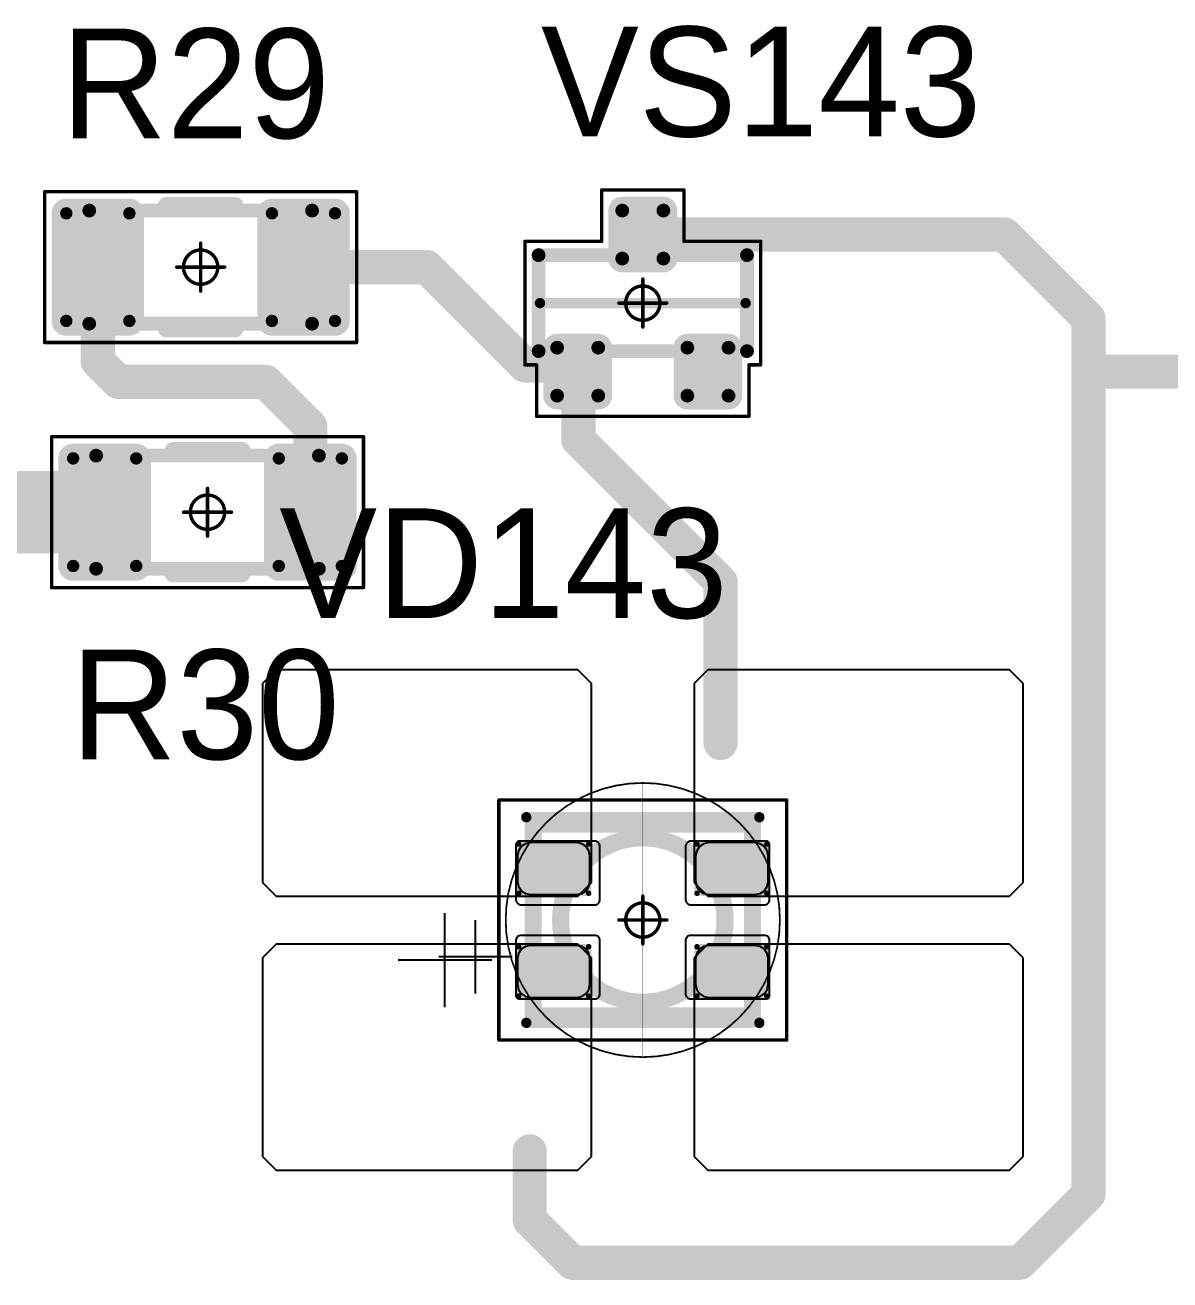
# Model space of a CAD drawing. Header units: millimetres. Extents: x 0 to 400, y 0 to 514.
# Drawn here: x 350.99 to 367.69, y 47.25 to 65.56 of the extents above; entities that cross this region are included whole.
import ezdxf

# ---------------------------------------------------------------- set-up
doc = ezdxf.new("R2010")
doc.units = ezdxf.units.MM
for name, color, linetype in [('Mechanical13', 56, 'Continuous'), ('Mechanical15', 56, 'Continuous'), ('Mechanical2', 216, 'Continuous'), ('TopLayer', 1, 'Continuous'), ('TopOverlay', 2, 'Continuous'), ('TopPaste', 8, 'Continuous'), ('TopSolder', 216, 'Continuous')]:
    doc.layers.add(name, color=color, linetype=linetype)

# ---------------------------------------------------------------- blocks, each defined once
blk = doc.blocks.new('SOT23_39')
at = {"layer": 'Mechanical13', "const_width": 0.2}
for points in [[(-0.7, 1.52), (0.7, 1.52)], [(-0.7, 1.52), (-0.7, -1.52)], [(0.7, 1.52), (0.7, -1.52)], [(-0.7, -1.52), (0.7, -1.52)]]:
    blk.add_lwpolyline(points, dxfattribs=at)
at = {"layer": 'Mechanical13', "const_width": 0.1}
for points in [[(-0.75, 1.52, 1), (-0.65, 1.52, 1)], [(-0.75, 1.52, 1), (-0.65, 1.52, 1)], [(0.65, 1.52, 1), (0.75, 1.52, 1)], [(0.65, 1.52, 1), (0.75, 1.52, 1)], [(-0.75, -1.52, 1), (-0.65, -1.52, 1)], [(-0.75, -1.52, 1), (-0.65, -1.52, 1)], [(0.65, -1.52, 1), (0.75, -1.52, 1)], [(0.65, -1.52, 1), (0.75, -1.52, 1)]]:
    blk.add_lwpolyline(points, format="xyb", close=True, dxfattribs=at)
at = {"layer": 'Mechanical15', "const_width": 0.05}
for points in [[(-0.9, 1.72), (-0.9, 1.55)], [(-0.9, 1.72), (0.9, 1.72)], [(0.9, 1.72), (0.9, 0.6)], [(-1.65, 1.55), (-1.65, -1.55)], [(-1.65, 1.55), (-0.9, 1.55)], [(0.9, 0.6), (1.65, 0.6)], [(1.65, 0.6), (1.65, -0.6)], [(0, 0.35), (0, -0.35)], [(-0.35, 0), (0.35, 0)], [(0.9, -0.6), (1.65, -0.6)], [(0.9, -0.6), (0.9, -1.72)], [(-1.65, -1.55), (-0.9, -1.55)], [(-0.9, -1.55), (-0.9, -1.72)], [(-0.9, -1.72), (0.9, -1.72)]]:
    blk.add_lwpolyline(points, dxfattribs=at)
at = {"layer": 'Mechanical15'}
for points, const_width in [([(-0.913, 1.72, 1), (-0.888, 1.72, 1)], 0.025), ([(-0.913, 1.72, 1), (-0.888, 1.72, 1)], 0.025), ([(0.888, 1.72, 1), (0.913, 1.72, 1)], 0.025), ([(0.888, 1.72, 1), (0.913, 1.72, 1)], 0.025), ([(-1.662, 1.55, 1), (-1.637, 1.55, 1)], 0.025), ([(-1.662, 1.55, 1), (-1.637, 1.55, 1)], 0.025), ([(-0.913, 1.55, 1), (-0.888, 1.55, 1)], 0.025), ([(-0.913, 1.55, 1), (-0.888, 1.55, 1)], 0.025), ([(0.888, 0.6, 1), (0.913, 0.6, 1)], 0.025), ([(0.888, 0.6, 1), (0.913, 0.6, 1)], 0.025), ([(1.637, 0.6, 1), (1.662, 0.6, 1)], 0.025), ([(1.637, 0.6, 1), (1.662, 0.6, 1)], 0.025), ([(-0.012, 0.35, 1), (0.012, 0.35, 1)], 0.025), ([(0.25, 0, 1), (-0.25, 0, 1)], 0.05), ([(-0.362, 0, 1), (-0.337, 0, 1)], 0.025), ([(-0.262, 0, 1), (-0.238, 0, 1)], 0.025), ([(0.238, 0, 1), (0.262, 0, 1)], 0.025), ([(0.337, 0, 1), (0.362, 0, 1)], 0.025), ([(-0.012, -0.35, 1), (0.012, -0.35, 1)], 0.025), ([(0.888, -0.6, 1), (0.913, -0.6, 1)], 0.025), ([(0.888, -0.6, 1), (0.913, -0.6, 1)], 0.025), ([(1.637, -0.6, 1), (1.662, -0.6, 1)], 0.025), ([(1.637, -0.6, 1), (1.662, -0.6, 1)], 0.025), ([(-1.662, -1.55, 1), (-1.637, -1.55, 1)], 0.025), ([(-1.662, -1.55, 1), (-1.637, -1.55, 1)], 0.025), ([(-0.913, -1.55, 1), (-0.888, -1.55, 1)], 0.025), ([(-0.913, -1.55, 1), (-0.888, -1.55, 1)], 0.025), ([(-0.913, -1.72, 1), (-0.888, -1.72, 1)], 0.025), ([(-0.913, -1.72, 1), (-0.888, -1.72, 1)], 0.025), ([(0.888, -1.72, 1), (0.913, -1.72, 1)], 0.025), ([(0.888, -1.72, 1), (0.913, -1.72, 1)], 0.025)]:
    blk.add_lwpolyline(points, format="xyb", close=True, dxfattribs=dict(at, const_width=const_width))
at = {"layer": 'TopLayer', "const_width": 0.1}
for points in [[(-1.4, 1.25, 1), (-1.3, 1.25, 1)], [(-0.7, 1.25, 1), (-0.6, 1.25, 1)], [(-1.4, 0.65, 1), (-1.3, 0.65, 1)], [(-0.7, 0.65, 1), (-0.6, 0.65, 1)], [(0.6, 0.3, 1), (0.7, 0.3, 1)], [(1.3, 0.3, 1), (1.4, 0.3, 1)], [(0.6, -0.3, 1), (0.7, -0.3, 1)], [(1.3, -0.3, 1), (1.4, -0.3, 1)], [(-1.4, -0.65, 1), (-1.3, -0.65, 1)], [(-0.7, -0.65, 1), (-0.6, -0.65, 1)], [(-1.4, -1.25, 1), (-1.3, -1.25, 1)], [(-0.7, -1.25, 1), (-0.6, -1.25, 1)]]:
    blk.add_lwpolyline(points, format="xyb", close=True, dxfattribs=at)
at = {"layer": 'TopLayer'}
for points in [[(-1.35, 1.35), (-1.35, 0.55), (-0.65, 1.35), (-0.65, 0.55)], [(-1.45, 1.25), (-1.45, 0.65), (-0.55, 1.25), (-0.55, 0.65)], [(0.65, 0.4), (0.65, -0.4), (1.35, 0.4), (1.35, -0.4)], [(0.55, 0.3), (0.55, -0.3), (1.45, 0.3), (1.45, -0.3)], [(-1.45, -0.65), (-1.45, -1.25), (-0.55, -0.65), (-0.55, -1.25)], [(-1.35, -0.55), (-1.35, -1.35), (-0.65, -0.55), (-0.65, -1.35)]]:
    blk.add_solid(points, dxfattribs=at)
at = {"layer": 'TopOverlay', "const_width": 0.15}
blk.add_lwpolyline([(0, 1.5), (0, -1.5)], dxfattribs=at)
at = {"layer": 'TopOverlay', "const_width": 0.075}
for points in [[(-0.038, 1.5, 1), (0.038, 1.5, 1)], [(-0.038, -1.5, 1), (0.038, -1.5, 1)]]:
    blk.add_lwpolyline(points, format="xyb", close=True, dxfattribs=at)
at = {"layer": 'TopPaste', "const_width": 0.075}
for points in [[(-1.387, 1.25, 1), (-1.313, 1.25, 1)], [(-0.687, 1.25, 1), (-0.613, 1.25, 1)], [(-1.387, 0.65, 1), (-1.313, 0.65, 1)], [(-0.687, 0.65, 1), (-0.613, 0.65, 1)], [(0.613, 0.3, 1), (0.687, 0.3, 1)], [(1.313, 0.3, 1), (1.387, 0.3, 1)], [(0.613, -0.3, 1), (0.687, -0.3, 1)], [(1.313, -0.3, 1), (1.387, -0.3, 1)], [(-1.387, -0.65, 1), (-1.313, -0.65, 1)], [(-0.687, -0.65, 1), (-0.613, -0.65, 1)], [(-1.387, -1.25, 1), (-1.313, -1.25, 1)], [(-0.687, -1.25, 1), (-0.613, -1.25, 1)]]:
    blk.add_lwpolyline(points, format="xyb", close=True, dxfattribs=at)
at = {"layer": 'TopPaste'}
for points in [[(-1.35, 1.325), (-1.35, 0.575), (-0.65, 1.325), (-0.65, 0.575)], [(-1.425, 1.25), (-1.425, 0.65), (-0.575, 1.25), (-0.575, 0.65)], [(0.65, 0.375), (0.65, -0.375), (1.35, 0.375), (1.35, -0.375)], [(0.575, 0.3), (0.575, -0.3), (1.425, 0.3), (1.425, -0.3)], [(-1.425, -0.65), (-1.425, -1.25), (-0.575, -0.65), (-0.575, -1.25)], [(-1.35, -0.575), (-1.35, -1.325), (-0.65, -0.575), (-0.65, -1.325)]]:
    blk.add_solid(points, dxfattribs=at)
at = {"layer": 'TopSolder', "const_width": 0.202}
for points in [[(-1.451, 1.25, 1), (-1.249, 1.25, 1)], [(-0.751, 1.25, 1), (-0.549, 1.25, 1)], [(-1.451, 0.65, 1), (-1.249, 0.65, 1)], [(-0.751, 0.65, 1), (-0.549, 0.65, 1)], [(0.549, 0.3, 1), (0.751, 0.3, 1)], [(1.249, 0.3, 1), (1.451, 0.3, 1)], [(0.549, -0.3, 1), (0.751, -0.3, 1)], [(1.249, -0.3, 1), (1.451, -0.3, 1)], [(-1.451, -0.65, 1), (-1.249, -0.65, 1)], [(-0.751, -0.65, 1), (-0.549, -0.65, 1)], [(-1.451, -1.25, 1), (-1.249, -1.25, 1)], [(-0.751, -1.25, 1), (-0.549, -1.25, 1)]]:
    blk.add_lwpolyline(points, format="xyb", close=True, dxfattribs=at)
at = {"layer": 'TopSolder'}
for points in [[(-1.35, 1.452), (-1.35, 0.448), (-0.65, 1.452), (-0.65, 0.448)], [(-1.552, 1.25), (-1.552, 0.65), (-0.448, 1.25), (-0.448, 0.65)], [(0.65, 0.502), (0.65, -0.502), (1.35, 0.502), (1.35, -0.502)], [(0.448, 0.3), (0.448, -0.3), (1.552, 0.3), (1.552, -0.3)], [(-1.35, -0.448), (-1.35, -1.452), (-0.65, -0.448), (-0.65, -1.452)], [(-1.552, -0.65), (-1.552, -1.25), (-0.448, -0.65), (-0.448, -1.25)]]:
    blk.add_solid(points, dxfattribs=at)
blk = doc.blocks.new('E65F_212')
at = {"layer": 'Mechanical13'}
for p, q in [((2.441, 1.071), (2.441, 0)), ((1.905, 0.536), (2.976, 0.536))]:
    blk.add_line(p, q, dxfattribs=at)
at = {"layer": 'Mechanical13', "const_width": 0.25}
for points in [[(-1.6, 1.4), (-1.6, -1.4)], [(1.6, 1.4), (-1.6, 1.4)], [(1.6, 1.4), (1.6, -1.4)], [(1.6, -1.4), (-1.6, -1.4)]]:
    blk.add_lwpolyline(points, dxfattribs=at)
at = {"layer": 'Mechanical13'}
for points, const_width in [([(-1.663, 1.4, 1), (-1.538, 1.4, 1)], 0.125), ([(-1.663, 1.4, 1), (-1.538, 1.4, 1)], 0.125), ([(1.537, 1.4, 1), (1.662, 1.4, 1)], 0.125), ([(1.537, 1.4, 1), (1.662, 1.4, 1)], 0.125), ([(1.2, 0, 1), (-1.2, 0, 1)], 0.25), ([(-1.263, 0, 1), (-1.138, 0, 1)], 0.125), ([(1.137, 0, 1), (1.262, 0, 1)], 0.125), ([(-1.663, -1.4, 1), (-1.538, -1.4, 1)], 0.125), ([(-1.663, -1.4, 1), (-1.538, -1.4, 1)], 0.125), ([(1.537, -1.4, 1), (1.662, -1.4, 1)], 0.125), ([(1.537, -1.4, 1), (1.662, -1.4, 1)], 0.125)]:
    blk.add_lwpolyline(points, format="xyb", close=True, dxfattribs=dict(at, const_width=const_width))
at = {"layer": 'Mechanical15', "const_width": 0.05}
for points in [[(2.1, 1.75), (-2.1, 1.75)], [(-2.1, 1.75), (-2.1, -1.75)], [(2.1, 1.75), (2.1, -1.75)], [(0, 0.35), (0, -0.35)], [(0, 0.35), (0, -0.35)], [(0.35, 0), (-0.35, 0)], [(0.35, 0), (-0.35, 0)], [(2.1, -1.75), (-2.1, -1.75)]]:
    blk.add_lwpolyline(points, dxfattribs=at)
at = {"layer": 'Mechanical15'}
for points, const_width in [([(-2.113, 1.75, 1), (-2.088, 1.75, 1)], 0.025), ([(-2.113, 1.75, 1), (-2.088, 1.75, 1)], 0.025), ([(2.087, 1.75, 1), (2.112, 1.75, 1)], 0.025), ([(2.087, 1.75, 1), (2.112, 1.75, 1)], 0.025), ([(-0.013, 0.35, 1), (0.012, 0.35, 1)], 0.025), ([(-0.013, 0.35, 1), (0.012, 0.35, 1)], 0.025), ([(0.25, 0, 1), (-0.25, 0, 1)], 0.05), ([(0.25, 0, 1), (-0.25, 0, 1)], 0.05), ([(-0.363, 0, 1), (-0.338, 0, 1)], 0.025), ([(-0.363, 0, 1), (-0.338, 0, 1)], 0.025), ([(-0.263, 0, 1), (-0.238, 0, 1)], 0.025), ([(-0.263, 0, 1), (-0.238, 0, 1)], 0.025), ([(0.237, 0, 1), (0.262, 0, 1)], 0.025), ([(0.237, 0, 1), (0.262, 0, 1)], 0.025), ([(0.337, 0, 1), (0.362, 0, 1)], 0.025), ([(0.337, 0, 1), (0.362, 0, 1)], 0.025), ([(-0.013, -0.35, 1), (0.012, -0.35, 1)], 0.025), ([(-0.013, -0.35, 1), (0.012, -0.35, 1)], 0.025), ([(-2.113, -1.75, 1), (-2.088, -1.75, 1)], 0.025), ([(-2.113, -1.75, 1), (-2.088, -1.75, 1)], 0.025), ([(2.087, -1.75, 1), (2.112, -1.75, 1)], 0.025), ([(2.087, -1.75, 1), (2.112, -1.75, 1)], 0.025)]:
    blk.add_lwpolyline(points, format="xyb", close=True, dxfattribs=dict(at, const_width=const_width))
at = {"layer": 'TopLayer'}
for p, q in [((-5.35, 3.65), (-5.55, 3.45)), ((-0.95, 3.65), (-5.35, 3.65)), ((-5.35, 3.65), (-5.35, 3.65)), ((-0.75, 3.45), (-0.95, 3.65)), ((0.95, 3.65), (0.75, 3.45)), ((5.35, 3.65), (0.95, 3.65)), ((0.95, 3.65), (0.95, 3.65)), ((5.55, 3.45), (5.35, 3.65)), ((-5.55, 3.45), (-5.55, 3.45)), ((-5.55, 3.45), (-5.55, 0.55)), ((-0.75, 0.55), (-0.75, 3.45)), ((0.75, 3.45), (0.75, 3.45)), ((0.75, 3.45), (0.75, 0.55)), ((5.55, 0.55), (5.55, 3.45)), ((-5.55, 0.55), (-5.35, 0.35)), ((-0.95, 0.35), (-0.75, 0.55)), ((0.75, 0.55), (0.95, 0.35)), ((5.35, 0.35), (5.55, 0.55)), ((-5.35, 0.35), (-0.95, 0.35)), ((0.95, 0.35), (5.35, 0.35)), ((-5.35, -0.35), (-5.55, -0.55)), ((-0.95, -0.35), (-5.35, -0.35)), ((-5.35, -0.35), (-5.35, -0.35)), ((-0.75, -0.55), (-0.95, -0.35)), ((0.95, -0.35), (0.75, -0.55)), ((5.35, -0.35), (0.95, -0.35)), ((0.95, -0.35), (0.95, -0.35)), ((5.55, -0.55), (5.35, -0.35)), ((-5.55, -0.55), (-5.55, -0.55)), ((-5.55, -0.55), (-5.55, -3.45)), ((-0.75, -3.45), (-0.75, -0.55)), ((0.75, -0.55), (0.75, -0.55)), ((0.75, -0.55), (0.75, -3.45)), ((5.55, -3.45), (5.55, -0.55)), ((-5.55, -3.45), (-5.35, -3.65)), ((-0.95, -3.65), (-0.75, -3.45)), ((0.75, -3.45), (0.95, -3.65)), ((5.35, -3.65), (5.55, -3.45)), ((-5.35, -3.65), (-0.95, -3.65)), ((0.95, -3.65), (5.35, -3.65))]:
    blk.add_line(p, q, dxfattribs=at)
at = {"layer": 'TopLayer', "const_width": 0.04}
for points in [[(-1.83, 1.11, 1), (-1.79, 1.11, 1)], [(-0.81, 1.11, 1), (-0.77, 1.11, 1)], [(0.77, 1.11, 1), (0.81, 1.11, 1)], [(1.79, 1.11, 1), (1.83, 1.11, 1)], [(-1.83, 0.39, 1), (-1.79, 0.39, 1)], [(-0.81, 0.39, 1), (-0.77, 0.39, 1)], [(0.77, 0.39, 1), (0.81, 0.39, 1)], [(1.79, 0.39, 1), (1.83, 0.39, 1)], [(-1.83, -0.39, 1), (-1.79, -0.39, 1)], [(-0.81, -0.39, 1), (-0.77, -0.39, 1)], [(0.77, -0.39, 1), (0.81, -0.39, 1)], [(1.79, -0.39, 1), (1.83, -0.39, 1)], [(-1.83, -1.11, 1), (-1.79, -1.11, 1)], [(-0.81, -1.11, 1), (-0.77, -1.11, 1)], [(0.77, -1.11, 1), (0.81, -1.11, 1)], [(1.79, -1.11, 1), (1.83, -1.11, 1)]]:
    blk.add_lwpolyline(points, format="xyb", close=True, dxfattribs=at)
at = {"layer": 'TopLayer'}
for points in [[(-1.85, 1.11), (-1.85, 0.39), (-0.75, 1.11), (-0.75, 0.39)], [(-1.81, 1.15), (-1.81, 0.35), (-0.79, 1.15), (-0.79, 0.35)], [(0.75, 1.11), (0.75, 0.39), (1.85, 1.11), (1.85, 0.39)], [(0.79, 1.15), (0.79, 0.35), (1.81, 1.15), (1.81, 0.35)], [(-1.81, -0.35), (-1.81, -1.15), (-0.79, -0.35), (-0.79, -1.15)], [(0.79, -0.35), (0.79, -1.15), (1.81, -0.35), (1.81, -1.15)], [(-1.85, -0.39), (-1.85, -1.11), (-0.75, -0.39), (-0.75, -1.11)], [(0.75, -0.39), (0.75, -1.11), (1.85, -0.39), (1.85, -1.11)]]:
    blk.add_solid(points, dxfattribs=at)
at = {"layer": 'TopOverlay'}
for p, q in [((2.886, 1.271), (2.886, -0.1)), ((2.2, 0.586), (3.571, 0.586))]:
    blk.add_line(p, q, dxfattribs=at)
at = {"layer": 'TopOverlay', "const_width": 0.15}
for points in [[(1.7, 1.5), (-1.7, 1.5)], [(1.7, -1.5), (-1.7, -1.5)]]:
    blk.add_lwpolyline(points, dxfattribs=at)
at = {"layer": 'TopOverlay', "const_width": 0.075}
for points in [[(-1.738, 1.5, 1), (-1.663, 1.5, 1)], [(1.662, 1.5, 1), (1.737, 1.5, 1)], [(-1.738, -1.5, 1), (-1.663, -1.5, 1)], [(1.662, -1.5, 1), (1.737, -1.5, 1)]]:
    blk.add_lwpolyline(points, format="xyb", close=True, dxfattribs=at)
at = {"layer": 'TopPaste'}
for p, q in [((-1.711, 1.114), (-1.773, 1.073)), ((-1.638, 1.129), (-1.711, 1.114)), ((-0.963, 1.129), (-1.638, 1.129)), ((-0.889, 1.114), (-0.963, 1.129)), ((-0.827, 1.073), (-0.889, 1.114)), ((0.889, 1.114), (0.827, 1.073)), ((0.962, 1.129), (0.889, 1.114)), ((1.637, 1.129), (0.962, 1.129)), ((1.711, 1.114), (1.637, 1.129)), ((1.773, 1.073), (1.711, 1.114)), ((-1.814, 1.011), (-1.829, 0.938)), ((-1.829, 0.938), (-1.829, 0.563)), ((-1.773, 1.073), (-1.814, 1.011)), ((-0.786, 1.011), (-0.827, 1.073)), ((-0.771, 0.938), (-0.786, 1.011)), ((-0.771, 0.563), (-0.771, 0.938)), ((0.786, 1.011), (0.771, 0.938)), ((0.771, 0.938), (0.771, 0.563)), ((0.827, 1.073), (0.786, 1.011)), ((1.814, 1.011), (1.773, 1.073)), ((1.829, 0.938), (1.814, 1.011)), ((1.829, 0.563), (1.829, 0.938)), ((-1.829, 0.563), (-1.814, 0.489)), ((-0.786, 0.489), (-0.771, 0.563)), ((0.771, 0.563), (0.786, 0.489)), ((1.814, 0.489), (1.829, 0.563)), ((-1.814, 0.489), (-1.773, 0.427)), ((-1.773, 0.427), (-1.711, 0.386)), ((-1.711, 0.386), (-1.638, 0.371)), ((-1.638, 0.371), (-0.963, 0.371)), ((-0.963, 0.371), (-0.889, 0.386)), ((-0.889, 0.386), (-0.827, 0.427)), ((-0.827, 0.427), (-0.786, 0.489)), ((0.786, 0.489), (0.827, 0.427)), ((0.827, 0.427), (0.889, 0.386)), ((0.889, 0.386), (0.962, 0.371)), ((0.962, 0.371), (1.637, 0.371)), ((1.637, 0.371), (1.711, 0.386)), ((1.711, 0.386), (1.773, 0.427)), ((1.773, 0.427), (1.814, 0.489)), ((-1.814, -0.489), (-1.829, -0.563)), ((-1.773, -0.427), (-1.814, -0.489)), ((-1.711, -0.386), (-1.773, -0.427)), ((-1.638, -0.371), (-1.711, -0.386)), ((-0.963, -0.371), (-1.638, -0.371)), ((-0.889, -0.386), (-0.963, -0.371)), ((-0.827, -0.427), (-0.889, -0.386)), ((-0.786, -0.489), (-0.827, -0.427)), ((-0.771, -0.563), (-0.786, -0.489)), ((0.786, -0.489), (0.771, -0.563)), ((0.827, -0.427), (0.786, -0.489)), ((0.889, -0.386), (0.827, -0.427)), ((0.962, -0.371), (0.889, -0.386)), ((1.637, -0.371), (0.962, -0.371)), ((1.711, -0.386), (1.637, -0.371)), ((1.773, -0.427), (1.711, -0.386)), ((1.814, -0.489), (1.773, -0.427)), ((1.829, -0.563), (1.814, -0.489)), ((-1.829, -0.563), (-1.829, -0.938)), ((-0.771, -0.938), (-0.771, -0.563)), ((0.771, -0.563), (0.771, -0.938)), ((1.829, -0.938), (1.829, -0.563)), ((-1.829, -0.938), (-1.814, -1.011)), ((-1.814, -1.011), (-1.773, -1.073)), ((-1.773, -1.073), (-1.711, -1.114)), ((-0.889, -1.114), (-0.827, -1.073)), ((-0.827, -1.073), (-0.786, -1.011)), ((-0.786, -1.011), (-0.771, -0.938)), ((0.771, -0.938), (0.786, -1.011)), ((0.786, -1.011), (0.827, -1.073)), ((0.827, -1.073), (0.889, -1.114)), ((1.711, -1.114), (1.773, -1.073)), ((1.773, -1.073), (1.814, -1.011)), ((1.814, -1.011), (1.829, -0.938)), ((-1.711, -1.114), (-1.638, -1.129)), ((-1.638, -1.129), (-0.963, -1.129)), ((-0.963, -1.129), (-0.889, -1.114)), ((0.889, -1.114), (0.962, -1.129)), ((0.962, -1.129), (1.637, -1.129)), ((1.637, -1.129), (1.711, -1.114))]:
    blk.add_line(p, q, dxfattribs=at)
at = {"layer": 'TopSolder'}
for p, q in [((-1.842, 1.129), (-1.85, 1.111)), ((-1.85, 1.111), (-1.85, 1.101)), ((-1.85, 1.101), (-1.85, 1.101)), ((-1.85, 1.101), (-1.85, 0.301)), ((-1.828, 1.143), (-1.842, 1.129)), ((-1.81, 1.151), (-1.828, 1.143)), ((-1.8, 1.151), (-1.81, 1.151)), ((-0.7, 1.151), (-1.8, 1.151)), ((-0.685, 1.151), (-0.7, 1.151)), ((-0.7, 1.151), (-0.7, 1.151)), ((-0.658, 1.139), (-0.685, 1.151)), ((-0.636, 1.118), (-0.658, 1.139)), ((-0.625, 1.09), (-0.636, 1.118)), ((0.636, 1.118), (0.625, 1.09)), ((0.657, 1.139), (0.636, 1.118)), ((0.685, 1.151), (0.657, 1.139)), ((0.7, 1.151), (0.685, 1.151)), ((1.8, 1.151), (0.7, 1.151)), ((1.81, 1.151), (1.8, 1.151)), ((1.8, 1.151), (1.8, 1.151)), ((1.828, 1.143), (1.81, 1.151)), ((1.842, 1.129), (1.828, 1.143)), ((1.85, 1.111), (1.842, 1.129)), ((1.85, 1.101), (1.85, 1.111)), ((1.85, 0.301), (1.85, 1.101)), ((-0.625, 1.076), (-0.625, 1.09)), ((-0.625, 0.301), (-0.625, 1.076)), ((0.625, 1.09), (0.625, 1.076)), ((0.625, 1.076), (0.625, 1.076)), ((0.625, 1.076), (0.625, 0.301)), ((-1.85, 0.301), (-1.85, 0.286)), ((-1.85, 0.286), (-1.839, 0.258)), ((-1.839, 0.258), (-1.818, 0.237)), ((-1.818, 0.237), (-1.79, 0.226)), ((-1.79, 0.226), (-1.775, 0.226)), ((-1.775, 0.226), (-1.775, 0.226)), ((-1.775, 0.226), (-0.7, 0.226)), ((-0.7, 0.226), (-0.685, 0.226)), ((-0.685, 0.226), (-0.658, 0.237)), ((-0.658, 0.237), (-0.636, 0.258)), ((-0.636, 0.258), (-0.625, 0.286)), ((-0.625, 0.286), (-0.625, 0.301)), ((-0.625, 0.301), (-0.625, 0.301)), ((0.625, 0.301), (0.625, 0.286)), ((0.625, 0.286), (0.636, 0.258)), ((0.636, 0.258), (0.657, 0.237)), ((0.657, 0.237), (0.685, 0.226)), ((0.685, 0.226), (0.7, 0.226)), ((0.7, 0.226), (0.7, 0.226)), ((0.7, 0.226), (1.775, 0.226)), ((1.775, 0.226), (1.79, 0.226)), ((1.79, 0.226), (1.817, 0.237)), ((1.817, 0.237), (1.839, 0.258)), ((1.839, 0.258), (1.85, 0.286)), ((1.85, 0.286), (1.85, 0.301)), ((1.85, 0.301), (1.85, 0.301)), ((-1.839, -0.257), (-1.85, -0.285)), ((-1.85, -0.285), (-1.85, -0.299)), ((-1.85, -0.299), (-1.85, -0.299)), ((-1.85, -0.299), (-1.85, -1.099)), ((-1.818, -0.236), (-1.839, -0.257)), ((-1.79, -0.224), (-1.818, -0.236)), ((-1.775, -0.224), (-1.79, -0.224)), ((-0.7, -0.224), (-1.775, -0.224)), ((-0.685, -0.224), (-0.7, -0.224)), ((-0.7, -0.224), (-0.7, -0.224)), ((-0.658, -0.236), (-0.685, -0.224)), ((-0.636, -0.257), (-0.658, -0.236)), ((-0.625, -0.285), (-0.636, -0.257)), ((-0.625, -0.299), (-0.625, -0.285)), ((-0.625, -1.074), (-0.625, -0.299)), ((0.636, -0.257), (0.625, -0.285)), ((0.625, -0.285), (0.625, -0.299)), ((0.625, -0.299), (0.625, -0.299)), ((0.625, -0.299), (0.625, -1.074)), ((0.657, -0.236), (0.636, -0.257)), ((0.685, -0.224), (0.657, -0.236)), ((0.7, -0.224), (0.685, -0.224)), ((1.775, -0.224), (0.7, -0.224)), ((1.79, -0.224), (1.775, -0.224)), ((1.775, -0.224), (1.775, -0.224)), ((1.817, -0.236), (1.79, -0.224)), ((1.839, -0.257), (1.817, -0.236)), ((1.85, -0.285), (1.839, -0.257)), ((1.85, -0.299), (1.85, -0.285)), ((1.85, -1.099), (1.85, -0.299)), ((-0.636, -1.117), (-0.625, -1.089)), ((-0.625, -1.089), (-0.625, -1.074)), ((-0.625, -1.074), (-0.625, -1.074)), ((0.625, -1.074), (0.625, -1.089)), ((0.625, -1.089), (0.636, -1.117)), ((-1.85, -1.099), (-1.85, -1.109)), ((-1.85, -1.109), (-1.842, -1.128)), ((-1.842, -1.128), (-1.828, -1.142)), ((-1.828, -1.142), (-1.81, -1.149)), ((-1.81, -1.149), (-1.8, -1.149)), ((-1.8, -1.149), (-0.7, -1.149)), ((-1.8, -1.149), (-1.8, -1.149)), ((-0.7, -1.149), (-0.685, -1.149)), ((-0.685, -1.149), (-0.658, -1.138)), ((-0.658, -1.138), (-0.636, -1.117)), ((0.636, -1.117), (0.657, -1.138)), ((0.657, -1.138), (0.685, -1.149)), ((0.685, -1.149), (0.7, -1.149)), ((0.7, -1.149), (1.8, -1.149)), ((0.7, -1.149), (0.7, -1.149)), ((1.8, -1.149), (1.81, -1.149)), ((1.81, -1.149), (1.828, -1.142)), ((1.828, -1.142), (1.842, -1.128)), ((1.842, -1.128), (1.85, -1.109)), ((1.85, -1.109), (1.85, -1.099)), ((1.85, -1.099), (1.85, -1.099))]:
    blk.add_line(p, q, dxfattribs=at)
blk = doc.blocks.new('RC1206S_362')
at = {"layer": 'Mechanical13', "const_width": 0.2}
for points in [[(1.625, 0.825), (-1.625, 0.825)], [(-1.625, 0.825), (-1.625, -0.825)], [(1.625, 0.825), (1.625, -0.825)], [(1.625, -0.825), (-1.625, -0.825)]]:
    blk.add_lwpolyline(points, dxfattribs=at)
at = {"layer": 'Mechanical13', "const_width": 0.1}
for points in [[(-1.675, 0.825, 1), (-1.575, 0.825, 1)], [(-1.675, 0.825, 1), (-1.575, 0.825, 1)], [(1.575, 0.825, 1), (1.675, 0.825, 1)], [(1.575, 0.825, 1), (1.675, 0.825, 1)], [(-1.675, -0.825, 1), (-1.575, -0.825, 1)], [(-1.675, -0.825, 1), (-1.575, -0.825, 1)], [(1.575, -0.825, 1), (1.675, -0.825, 1)], [(1.575, -0.825, 1), (1.675, -0.825, 1)]]:
    blk.add_lwpolyline(points, format="xyb", close=True, dxfattribs=at)
at = {"layer": 'Mechanical15', "const_width": 0.05}
for points in [[(2.275, 1.1), (-2.275, 1.1)], [(-2.275, 1.1), (-2.275, -1.1)], [(2.275, 1.1), (2.275, -1.1)], [(0, 0.35), (0, -0.35)], [(0.35, 0), (-0.35, 0)], [(2.275, -1.1), (-2.275, -1.1)]]:
    blk.add_lwpolyline(points, dxfattribs=at)
at = {"layer": 'Mechanical15'}
for points, const_width in [([(-2.287, 1.1, 1), (-2.262, 1.1, 1)], 0.025), ([(-2.287, 1.1, 1), (-2.262, 1.1, 1)], 0.025), ([(2.262, 1.1, 1), (2.287, 1.1, 1)], 0.025), ([(2.262, 1.1, 1), (2.287, 1.1, 1)], 0.025), ([(-0.012, 0.35, 1), (0.012, 0.35, 1)], 0.025), ([(0.25, 0, 1), (-0.25, 0, 1)], 0.05), ([(-0.362, 0, 1), (-0.337, 0, 1)], 0.025), ([(-0.262, 0, 1), (-0.238, 0, 1)], 0.025), ([(0.238, 0, 1), (0.262, 0, 1)], 0.025), ([(0.337, 0, 1), (0.362, 0, 1)], 0.025), ([(-0.012, -0.35, 1), (0.012, -0.35, 1)], 0.025), ([(-2.287, -1.1, 1), (-2.262, -1.1, 1)], 0.025), ([(-2.287, -1.1, 1), (-2.262, -1.1, 1)], 0.025), ([(2.262, -1.1, 1), (2.287, -1.1, 1)], 0.025), ([(2.262, -1.1, 1), (2.287, -1.1, 1)], 0.025)]:
    blk.add_lwpolyline(points, format="xyb", close=True, dxfattribs=dict(at, const_width=const_width))
at = {"layer": 'TopLayer', "const_width": 0.115}
for points in [[(-2.018, 0.785, 1), (-1.903, 0.785, 1)], [(-1.098, 0.785, 1), (-0.983, 0.785, 1)], [(0.983, 0.785, 1), (1.098, 0.785, 1)], [(1.903, 0.785, 1), (2.018, 0.785, 1)], [(-2.018, -0.785, 1), (-1.903, -0.785, 1)], [(-1.098, -0.785, 1), (-0.983, -0.785, 1)], [(0.983, -0.785, 1), (1.098, -0.785, 1)], [(1.903, -0.785, 1), (2.018, -0.785, 1)]]:
    blk.add_lwpolyline(points, format="xyb", close=True, dxfattribs=at)
at = {"layer": 'TopLayer'}
for points in [[(-2.075, -0.785), (-0.925, -0.785), (-2.075, 0.785), (-0.925, 0.785)], [(-1.96, -0.9), (-1.04, -0.9), (-1.96, 0.9), (-1.04, 0.9)], [(0.925, -0.785), (2.075, -0.785), (0.925, 0.785), (2.075, 0.785)], [(1.04, -0.9), (1.96, -0.9), (1.04, 0.9), (1.96, 0.9)]]:
    blk.add_solid(points, dxfattribs=at)
at = {"layer": 'TopOverlay', "const_width": 0.25}
for points in [[(0.5, 0.9), (-0.5, 0.9)], [(0.5, -0.9), (-0.5, -0.9)]]:
    blk.add_lwpolyline(points, dxfattribs=at)
at = {"layer": 'TopOverlay', "const_width": 0.125}
for points in [[(-0.562, 0.9, 1), (-0.437, 0.9, 1)], [(0.437, 0.9, 1), (0.562, 0.9, 1)], [(-0.562, -0.9, 1), (-0.437, -0.9, 1)], [(0.437, -0.9, 1), (0.562, -0.9, 1)]]:
    blk.add_lwpolyline(points, format="xyb", close=True, dxfattribs=at)
at = {"layer": 'TopPaste', "const_width": 0.09}
for points in [[(-2.005, 0.785, 1), (-1.915, 0.785, 1)], [(-1.085, 0.785, 1), (-0.995, 0.785, 1)], [(0.995, 0.785, 1), (1.085, 0.785, 1)], [(1.915, 0.785, 1), (2.005, 0.785, 1)], [(-2.005, -0.785, 1), (-1.915, -0.785, 1)], [(-1.085, -0.785, 1), (-0.995, -0.785, 1)], [(0.995, -0.785, 1), (1.085, -0.785, 1)], [(1.915, -0.785, 1), (2.005, -0.785, 1)]]:
    blk.add_lwpolyline(points, format="xyb", close=True, dxfattribs=at)
at = {"layer": 'TopPaste'}
for points in [[(-2.05, -0.785), (-0.95, -0.785), (-2.05, 0.785), (-0.95, 0.785)], [(-1.96, -0.875), (-1.04, -0.875), (-1.96, 0.875), (-1.04, 0.875)], [(0.95, -0.785), (2.05, -0.785), (0.95, 0.785), (2.05, 0.785)], [(1.04, -0.875), (1.96, -0.875), (1.04, 0.875), (1.96, 0.875)]]:
    blk.add_solid(points, dxfattribs=at)
at = {"layer": 'TopSolder', "const_width": 0.215}
for points in [[(-2.068, 0.785, 1), (-1.853, 0.785, 1)], [(-1.148, 0.785, 1), (-0.933, 0.785, 1)], [(0.933, 0.785, 1), (1.148, 0.785, 1)], [(1.853, 0.785, 1), (2.068, 0.785, 1)], [(-2.068, -0.785, 1), (-1.853, -0.785, 1)], [(-1.148, -0.785, 1), (-0.933, -0.785, 1)], [(0.933, -0.785, 1), (1.148, -0.785, 1)], [(1.853, -0.785, 1), (2.068, -0.785, 1)]]:
    blk.add_lwpolyline(points, format="xyb", close=True, dxfattribs=at)
at = {"layer": 'TopSolder'}
for points in [[(-1.96, -1), (-1.04, -1), (-1.96, 1), (-1.04, 1)], [(1.04, -1), (1.96, -1), (1.04, 1), (1.96, 1)], [(-2.175, -0.785), (-0.825, -0.785), (-2.175, 0.785), (-0.825, 0.785)], [(0.825, -0.785), (2.175, -0.785), (0.825, 0.785), (2.175, 0.785)]]:
    blk.add_solid(points, dxfattribs=at)
blk = doc.blocks.new('RC1206S_363')
at = {"layer": 'Mechanical13', "const_width": 0.2}
for points in [[(-1.625, 0.825), (-1.625, -0.825)], [(1.625, 0.825), (-1.625, 0.825)], [(1.625, 0.825), (1.625, -0.825)], [(1.625, -0.825), (-1.625, -0.825)]]:
    blk.add_lwpolyline(points, dxfattribs=at)
at = {"layer": 'Mechanical13', "const_width": 0.1}
for points in [[(-1.675, 0.825, 1), (-1.575, 0.825, 1)], [(-1.675, 0.825, 1), (-1.575, 0.825, 1)], [(1.575, 0.825, 1), (1.675, 0.825, 1)], [(1.575, 0.825, 1), (1.675, 0.825, 1)], [(-1.675, -0.825, 1), (-1.575, -0.825, 1)], [(-1.675, -0.825, 1), (-1.575, -0.825, 1)], [(1.575, -0.825, 1), (1.675, -0.825, 1)], [(1.575, -0.825, 1), (1.675, -0.825, 1)]]:
    blk.add_lwpolyline(points, format="xyb", close=True, dxfattribs=at)
at = {"layer": 'Mechanical15', "const_width": 0.05}
for points in [[(-2.275, 1.1), (-2.275, -1.1)], [(2.275, 1.1), (-2.275, 1.1)], [(2.275, 1.1), (2.275, -1.1)], [(0, 0.35), (0, -0.35)], [(0.35, 0), (-0.35, 0)], [(2.275, -1.1), (-2.275, -1.1)]]:
    blk.add_lwpolyline(points, dxfattribs=at)
at = {"layer": 'Mechanical15'}
for points, const_width in [([(-2.287, 1.1, 1), (-2.262, 1.1, 1)], 0.025), ([(-2.287, 1.1, 1), (-2.262, 1.1, 1)], 0.025), ([(2.262, 1.1, 1), (2.287, 1.1, 1)], 0.025), ([(2.262, 1.1, 1), (2.287, 1.1, 1)], 0.025), ([(-0.012, 0.35, 1), (0.012, 0.35, 1)], 0.025), ([(0.25, 0, 1), (-0.25, 0, 1)], 0.05), ([(-0.362, 0, 1), (-0.337, 0, 1)], 0.025), ([(-0.262, 0, 1), (-0.238, 0, 1)], 0.025), ([(0.238, 0, 1), (0.262, 0, 1)], 0.025), ([(0.337, 0, 1), (0.362, 0, 1)], 0.025), ([(-0.012, -0.35, 1), (0.012, -0.35, 1)], 0.025), ([(-2.287, -1.1, 1), (-2.262, -1.1, 1)], 0.025), ([(-2.287, -1.1, 1), (-2.262, -1.1, 1)], 0.025), ([(2.262, -1.1, 1), (2.287, -1.1, 1)], 0.025), ([(2.262, -1.1, 1), (2.287, -1.1, 1)], 0.025)]:
    blk.add_lwpolyline(points, format="xyb", close=True, dxfattribs=dict(at, const_width=const_width))
at = {"layer": 'TopLayer', "const_width": 0.115}
for points in [[(-2.018, 0.785, 1), (-1.903, 0.785, 1)], [(-1.098, 0.785, 1), (-0.983, 0.785, 1)], [(0.983, 0.785, 1), (1.098, 0.785, 1)], [(1.903, 0.785, 1), (2.018, 0.785, 1)], [(-2.018, -0.785, 1), (-1.903, -0.785, 1)], [(-1.098, -0.785, 1), (-0.983, -0.785, 1)], [(0.983, -0.785, 1), (1.098, -0.785, 1)], [(1.903, -0.785, 1), (2.018, -0.785, 1)]]:
    blk.add_lwpolyline(points, format="xyb", close=True, dxfattribs=at)
at = {"layer": 'TopLayer'}
for points in [[(-2.075, -0.785), (-0.925, -0.785), (-2.075, 0.785), (-0.925, 0.785)], [(-1.96, -0.9), (-1.04, -0.9), (-1.96, 0.9), (-1.04, 0.9)], [(0.925, -0.785), (2.075, -0.785), (0.925, 0.785), (2.075, 0.785)], [(1.04, -0.9), (1.96, -0.9), (1.04, 0.9), (1.96, 0.9)]]:
    blk.add_solid(points, dxfattribs=at)
at = {"layer": 'TopOverlay', "const_width": 0.25}
for points in [[(0.5, 0.9), (-0.5, 0.9)], [(0.5, -0.9), (-0.5, -0.9)]]:
    blk.add_lwpolyline(points, dxfattribs=at)
at = {"layer": 'TopOverlay', "const_width": 0.125}
for points in [[(-0.562, 0.9, 1), (-0.437, 0.9, 1)], [(0.437, 0.9, 1), (0.562, 0.9, 1)], [(-0.562, -0.9, 1), (-0.437, -0.9, 1)], [(0.437, -0.9, 1), (0.562, -0.9, 1)]]:
    blk.add_lwpolyline(points, format="xyb", close=True, dxfattribs=at)
at = {"layer": 'TopPaste', "const_width": 0.09}
for points in [[(-2.005, 0.785, 1), (-1.915, 0.785, 1)], [(-1.085, 0.785, 1), (-0.995, 0.785, 1)], [(0.995, 0.785, 1), (1.085, 0.785, 1)], [(1.915, 0.785, 1), (2.005, 0.785, 1)], [(-2.005, -0.785, 1), (-1.915, -0.785, 1)], [(-1.085, -0.785, 1), (-0.995, -0.785, 1)], [(0.995, -0.785, 1), (1.085, -0.785, 1)], [(1.915, -0.785, 1), (2.005, -0.785, 1)]]:
    blk.add_lwpolyline(points, format="xyb", close=True, dxfattribs=at)
at = {"layer": 'TopPaste'}
for points in [[(-2.05, -0.785), (-0.95, -0.785), (-2.05, 0.785), (-0.95, 0.785)], [(-1.96, -0.875), (-1.04, -0.875), (-1.96, 0.875), (-1.04, 0.875)], [(0.95, -0.785), (2.05, -0.785), (0.95, 0.785), (2.05, 0.785)], [(1.04, -0.875), (1.96, -0.875), (1.04, 0.875), (1.96, 0.875)]]:
    blk.add_solid(points, dxfattribs=at)
at = {"layer": 'TopSolder', "const_width": 0.215}
for points in [[(-2.068, 0.785, 1), (-1.853, 0.785, 1)], [(-1.148, 0.785, 1), (-0.933, 0.785, 1)], [(0.933, 0.785, 1), (1.148, 0.785, 1)], [(1.853, 0.785, 1), (2.068, 0.785, 1)], [(-2.068, -0.785, 1), (-1.853, -0.785, 1)], [(-1.148, -0.785, 1), (-0.933, -0.785, 1)], [(0.933, -0.785, 1), (1.148, -0.785, 1)], [(1.853, -0.785, 1), (2.068, -0.785, 1)]]:
    blk.add_lwpolyline(points, format="xyb", close=True, dxfattribs=at)
at = {"layer": 'TopSolder'}
for points in [[(-1.96, -1), (-1.04, -1), (-1.96, 1), (-1.04, 1)], [(1.04, -1), (1.96, -1), (1.04, 1), (1.96, 1)], [(-2.175, -0.785), (-0.825, -0.785), (-2.175, 0.785), (-0.825, 0.785)], [(0.825, -0.785), (2.175, -0.785), (0.825, 0.785), (2.175, 0.785)]]:
    blk.add_solid(points, dxfattribs=at)

msp = doc.modelspace()

# ---------------------------------------------------------------- linework, layer by layer
at = {"layer": 'Mechanical2'}
for points, const_width in [([(362, 52.5, 1), (358, 52.5, 1)], 0.0254), ([(360, 54.5, 1), (360, 54.5, 1)], 0.0005), ([(357.994, 52.5, 1), (358.006, 52.5, 1)], 0.0127), ([(358, 52.5, 1), (358, 52.5, 1)], 0.0005), ([(361.994, 52.5, 1), (362.006, 52.5, 1)], 0.0127), ([(362, 52.5, 1), (362, 52.5, 1)], 0.0005), ([(360, 50.5, 1), (360, 50.5, 1)], 0.0005)]:
    msp.add_lwpolyline(points, format="xyb", close=True, dxfattribs=dict(at, const_width=const_width))
at = {"layer": 'Mechanical2', "const_width": 0.001}
for points in [[(360, 50.5), (360, 54.5)], [(358, 52.5), (362, 52.5)]]:
    msp.add_lwpolyline(points, dxfattribs=at)
at = {"layer": 'TopLayer'}
for points, const_width in [([(360, 62.5), (365.275, 62.5)], 0.5), ([(365.275, 62.5), (366.5, 61.275)], 0.5), ([(352.05, 60.65), (352.05, 62.025)], 0.5), ([(355.05, 62.025), (356.85, 62.025)], 0.5), ([(356.85, 62.025), (358.286, 60.589)], 0.5), ([(366.5, 60.525), (366.5, 61.275)], 0.5), ([(352.05, 60.65), (352.35, 60.35)], 0.5), ([(358.286, 60.589), (358.936, 60.589)], 0.5), ([(358.936, 60.589), (359.037, 60.488)], 0.5), ([(352.35, 60.35), (354.5, 60.35)], 0.5), ([(354.5, 60.35), (355.15, 59.7)], 0.5), ([(359.06, 59.508), (359.06, 60.49)], 0.5), ([(366.5, 48.5), (366.5, 60.525)], 0.5), ([(366.5, 60.525), (366.525, 60.5)], 0.5), ([(366.525, 60.5), (379.05, 60.5)], 0.5), ([(355.15, 58), (355.15, 59.7)], 0.5), ([(359.06, 59.508), (361.135, 57.433)], 0.5), ([(350.128, 58.45), (352.093, 58.45)], 1.2), ([(361.135, 55.083), (361.135, 57.433)], 0.5), ([(358.35, 48.125), (358.35, 49.125)], 0.5), ([(365.5, 47.5), (366.5, 48.5)], 0.5), ([(358.35, 48.125), (358.975, 47.5)], 0.5), ([(358.975, 47.5), (365.5, 47.5)], 0.5)]:
    msp.add_lwpolyline(points, dxfattribs=dict(at, const_width=const_width))
for points, const_width in [([(359.875, 62.5, 1), (360.125, 62.5, 1)], 0.25), ([(365.15, 62.5, 1), (365.4, 62.5, 1)], 0.25), ([(365.15, 62.5, 1), (365.4, 62.5, 1)], 0.25), ([(351.925, 62.025, 1), (352.175, 62.025, 1)], 0.25), ([(354.925, 62.025, 1), (355.175, 62.025, 1)], 0.25), ([(356.725, 62.025, 1), (356.975, 62.025, 1)], 0.25), ([(356.725, 62.025, 1), (356.975, 62.025, 1)], 0.25), ([(366.375, 61.275, 1), (366.625, 61.275, 1)], 0.25), ([(366.375, 61.275, 1), (366.625, 61.275, 1)], 0.25), ([(351.925, 60.65, 1), (352.175, 60.65, 1)], 0.25), ([(351.925, 60.65, 1), (352.175, 60.65, 1)], 0.25), ([(358.161, 60.589, 1), (358.411, 60.589, 1)], 0.25), ([(358.161, 60.589, 1), (358.411, 60.589, 1)], 0.25), ([(358.811, 60.589, 1), (359.061, 60.589, 1)], 0.25), ([(358.811, 60.589, 1), (359.061, 60.589, 1)], 0.25), ([(352.225, 60.35, 1), (352.475, 60.35, 1)], 0.25), ([(352.225, 60.35, 1), (352.475, 60.35, 1)], 0.25), ([(354.375, 60.35, 1), (354.625, 60.35, 1)], 0.25), ([(354.375, 60.35, 1), (354.625, 60.35, 1)], 0.25), ([(358.912, 60.488, 1), (359.162, 60.488, 1)], 0.25), ([(358.935, 60.49, 1), (359.185, 60.49, 1)], 0.25), ([(366.375, 60.525, 1), (366.625, 60.525, 1)], 0.25), ([(366.375, 60.525, 1), (366.625, 60.525, 1)], 0.25), ([(366.375, 60.525, 1), (366.625, 60.525, 1)], 0.25), ([(366.4, 60.5, 1), (366.65, 60.5, 1)], 0.25), ([(366.4, 60.5, 1), (366.65, 60.5, 1)], 0.25), ([(355.025, 59.7, 1), (355.275, 59.7, 1)], 0.25), ([(355.025, 59.7, 1), (355.275, 59.7, 1)], 0.25), ([(358.935, 59.508, 1), (359.185, 59.508, 1)], 0.25), ([(358.935, 59.508, 1), (359.185, 59.508, 1)], 0.25), ([(351.793, 58.45, 1), (352.393, 58.45, 1)], 0.6), ([(355.025, 58, 1), (355.275, 58, 1)], 0.25), ([(361.01, 57.433, 1), (361.26, 57.433, 1)], 0.25), ([(361.01, 57.433, 1), (361.26, 57.433, 1)], 0.25), ([(361.01, 55.083, 1), (361.26, 55.083, 1)], 0.25), ([(358.225, 49.125, 1), (358.475, 49.125, 1)], 0.25), ([(366.375, 48.5, 1), (366.625, 48.5, 1)], 0.25), ([(366.375, 48.5, 1), (366.625, 48.5, 1)], 0.25), ([(358.225, 48.125, 1), (358.475, 48.125, 1)], 0.25), ([(358.225, 48.125, 1), (358.475, 48.125, 1)], 0.25), ([(358.85, 47.5, 1), (359.1, 47.5, 1)], 0.25), ([(358.85, 47.5, 1), (359.1, 47.5, 1)], 0.25), ([(365.375, 47.5, 1), (365.625, 47.5, 1)], 0.25), ([(365.375, 47.5, 1), (365.625, 47.5, 1)], 0.25)]:
    msp.add_lwpolyline(points, format="xyb", close=True, dxfattribs=dict(at, const_width=const_width))

# ---------------------------------------------------------------- block references
for name, p, rotation in [('SOT23_39', (360, 61.5), 90), ('RC1206S_363', (353.55, 62.025), 180), ('RC1206S_362', (353.65, 58.45), 180), ('E65F_212', (360, 52.5), 180)]:
    msp.add_blockref(name, p, dxfattribs=dict(rotation=rotation))

# ---------------------------------------------------------------- texts
at = {"layer": 'TopOverlay'}
for s, p in [('VS143', (358.515, 63.932)), ('R29', (351.511, 63.906)), ('VD143', (354.697, 56.906)), ('R30', (351.653, 54.846))]:
    msp.add_text(s, height=1.6, dxfattribs=at).set_placement(p)

doc.saveas('drawing.dxf')
